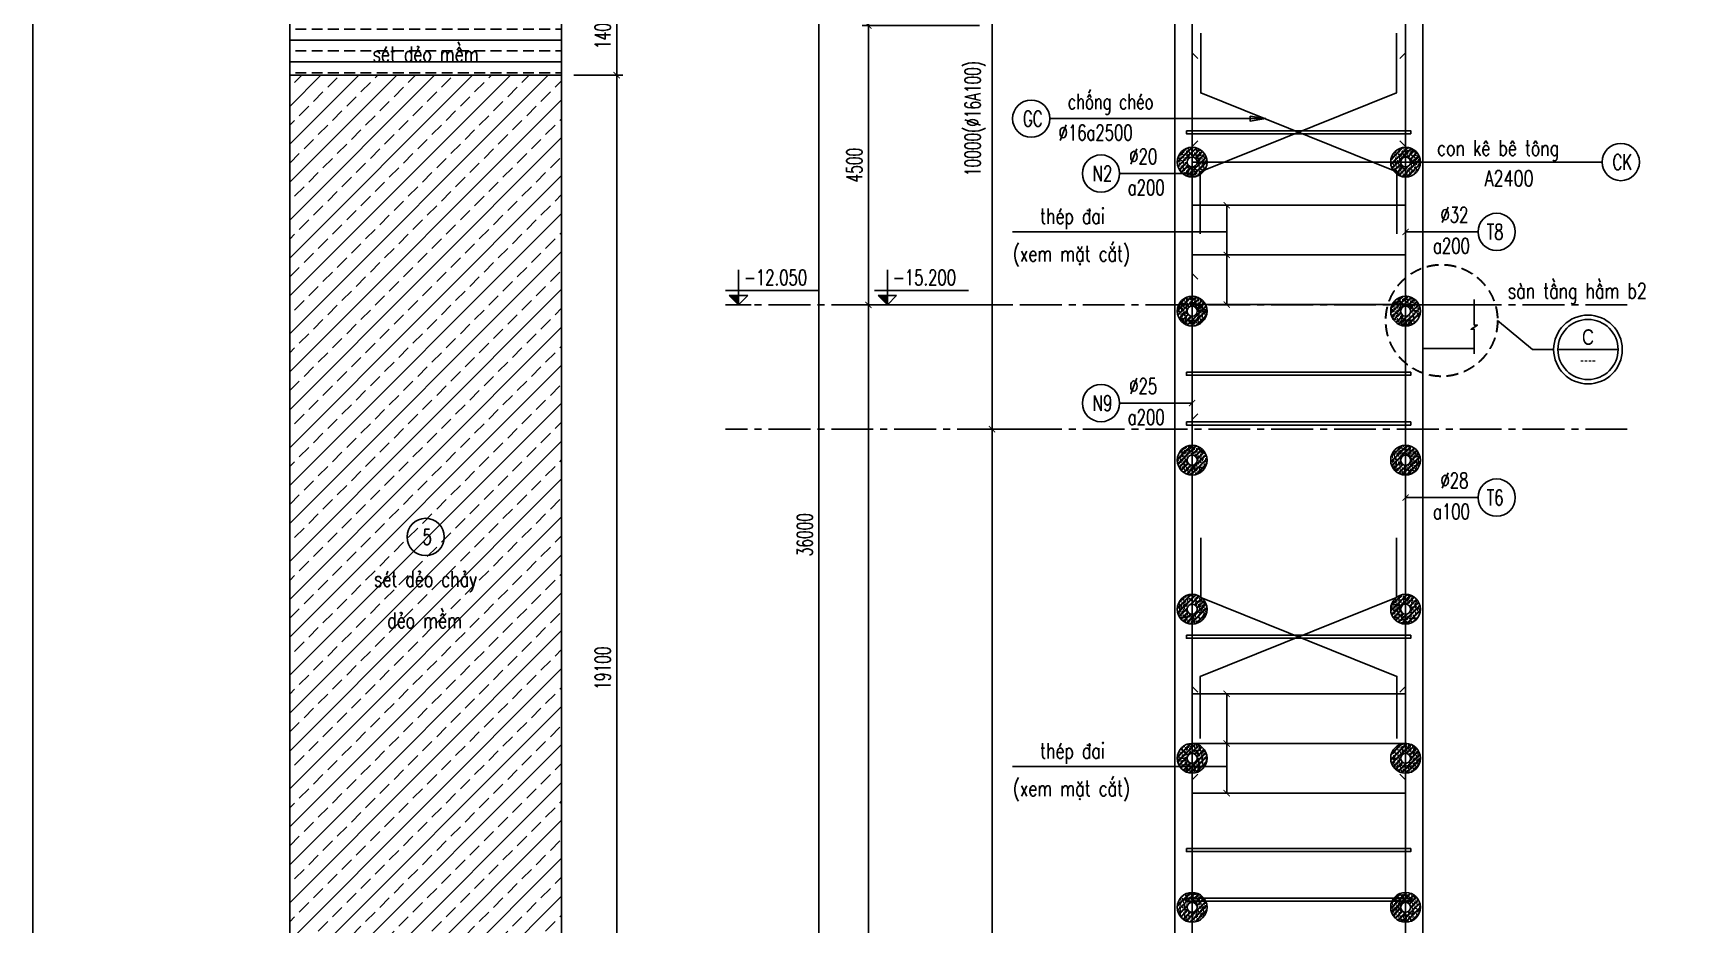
# Model space of a CAD drawing. Header units: millimetres. Extents: x -143483 to 1166745, y -1448440 to -1202244.
# Drawn here: x -138866 to -112354, y -1239751 to -1225402 of the extents above; entities that cross this region are included whole.
import ezdxf
from ezdxf.enums import TextEntityAlignment as Align

# ---------------------------------------------------------------- set-up
doc = ezdxf.new("R2010")
doc.units = ezdxf.units.MM
doc.header["$LTSCALE"] = 30
doc.header["$PDMODE"] = 3
doc.linetypes.add('CENTER2', pattern=[1.125, 0.75, -0.125, 0.125, -0.125])
doc.linetypes.add('DASHED', pattern=[19.049999999999997, 12.7, -6.349999999999999])
doc.layers.get('0').update_dxf_attribs({"lineweight": 9})
doc.layers.get('Defpoints').update_dxf_attribs({"lineweight": 9})
for name, color, linetype in [('ccu11-Chidan', 9, 'Continuous'), ('ccu11-Cotthep', 9, 'Continuous'), ('ccu11-Dim', 8, 'Continuous'), ('ccu11-Hatch', 8, 'Continuous'), ('ccu11-Manh', 8, 'Continuous'), ('ccu11-Text', 31, 'Continuous'), ('ccu11-Thay', 7, 'Continuous'), ('ccu11-Thep', 4, 'Continuous'), ('ccu11-Thepdai', 6, 'Continuous'), ('ccu11-Truc', 13, 'CENTER2')]:
    doc.layers.add(name, color=color, linetype=linetype)
doc.layers.add('ccu11-Khuat', color=9, linetype='DASHED', lineweight=30)
doc.styles.add('ccu11-dim', font='vnsimli.shx', dxfattribs={"width": 0.65, "bigfont": 'bigfont.shx'})
doc.styles.add('ccu11-VnAvantH', font='VHAVAN.TTF')
doc.styles.add('ccu11-vnsimli', font='vnsimli.shx', dxfattribs={"width": 0.8, "bigfont": 'vns.shx'})
doc.styles.add('ccu11-vnsimple', font='vnsimple.shx', dxfattribs={"bigfont": 'bigfont.shx'})
doc.styles.add('ccu11_simli', font='vnsimli.shx', dxfattribs={"width": 0.8})
doc.dimstyles.new('ccu11-100', dxfattribs={"dimscale": 100, "dimtxt": 2.5, "dimasz": 1, "dimexe": 1, "dimexo": 2, "dimgap": 1, "dimtad": 1, "dimdec": 0, "dimdsep": 46, "dimtxsty": 'ccu11-dim', "dimblk": 'ARCHTICK', "dimcen": -1, "dimdle": 1, "dimclrd": 256, "dimclre": 256, "dimclrt": 3, "dimadec": 0, "dimazin": 2, "dimtfac": 0.1, "dimtdec": 0, "dimtmove": 0, "dimatfit": 1, "dimldrblk": 'ARCHTICK', "dimfxl": 0, "dimtvp": 0.8333333333333333, "dimtolj": 1, "dimtzin": 12, "dimarcsym": 0})
doc.dimstyles.new('ccu11-100(d12a200)', dxfattribs={"dimscale": 100, "dimtxt": 2.5, "dimasz": 1, "dimexe": 1, "dimexo": 2, "dimgap": 0.8, "dimtad": 1, "dimdec": 1, "dimdsep": 46, "dimtxsty": 'ccu11-dim', "dimblk": 'ARCHTICK', "dimcen": -1, "dimdle": 1, "dimclrd": 256, "dimclre": 256, "dimclrt": 3, "dimadec": 0, "dimazin": 2, "dimtfac": 0.1, "dimtdec": 1, "dimtmove": 0, "dimatfit": 1, "dimldrblk": 'ARCHTICK', "dimfxl": 0, "dimtvp": 0.8333333333333334, "dimtolj": 1, "dimtzin": 12, "dimarcsym": 0})
doc.dimstyles.new('ccu11-100(d16a100)', dxfattribs={"dimscale": 100, "dimtxt": 2.5, "dimasz": 1, "dimexe": 1, "dimexo": 2, "dimgap": 0.8, "dimtad": 1, "dimdec": 1, "dimdsep": 46, "dimtxsty": 'ccu11-dim', "dimblk": 'ARCHTICK', "dimcen": -1, "dimdle": 1, "dimclrd": 256, "dimclre": 256, "dimclrt": 3, "dimadec": 0, "dimazin": 2, "dimtfac": 0.1, "dimtdec": 1, "dimtmove": 0, "dimatfit": 1, "dimldrblk": 'ARCHTICK', "dimfxl": 0, "dimtvp": 0.8333333333333334, "dimtolj": 1, "dimtzin": 12, "dimarcsym": 0})

# ---------------------------------------------------------------- blocks, each defined once
blk = doc.blocks.new('_ARCHTICK')
at = {"color": 0, "linetype": 'ByBlock', "const_width": 0.15}
blk.add_lwpolyline([(-0.5, -0.5), (0.5, 0.5)], dxfattribs=at)
blk = doc.blocks.new('*D46')
at = {"layer": 'ccu11-Dim', "lineweight": -2, "transparency": 16777216}
for p, q in [((-125603.1423351806, -1215481.202675027), (-126303.1423351795, -1215481.202675027)), ((-126203.1423351795, -1251581.202675027), (-126203.1423351795, -1215381.202675027)), ((-125603.1423351806, -1251481.202675027), (-126303.1423351795, -1251481.202675027))]:
    blk.add_line(p, q, dxfattribs=at)
at = {"layer": 'Defpoints', "color": 0, "transparency": 16777216}
for p in [(-126203.1423351795, -1215481.202675027), (-125403.1423351806, -1215481.202675027), (-125403.1423351806, -1251481.202675027)]:
    blk.add_point(p, dxfattribs=at)
at = {"layer": 'ccu11-Dim', "lineweight": -2, "transparency": 16777216, "xscale": 100, "yscale": 100, "zscale": 100}
for p, rotation in [((-126203.1423351795, -1215481.202675027), 90), ((-126203.1423351795, -1251481.202675027), 270)]:
    blk.add_blockref('_ARCHTICK', p, dxfattribs=dict(at, rotation=rotation))
at = {"layer": 'ccu11-Dim', "color": 3, "transparency": 16777216, "insert": (-126428.1423351798, -1233481.202675026), "char_height": 250, "attachment_point": 5, "rotation": 90, "style": 'ccu11-dim'}
blk.add_mtext('\\A1;36000', dxfattribs=at)
blk = doc.blocks.new('SHD')
at = {"layer": 'ccu11-Cotthep'}
blk.add_circle((300, 0), 300, dxfattribs=at)
at = {"layer": 'ccu11-Cotthep', "color": 31, "style": 'ccu11_simli', "width": 0.8}
blk.add_attdef('DK', text='', height=250, dxfattribs=at).set_placement((-100.868334879633, 65.02331899106503), align=Align.BOTTOM_RIGHT)
blk.add_attdef('KH', text='', height=250, dxfattribs=at).set_placement((300, 0), align=Align.MIDDLE)
blk.add_attdef('KC', text='', height=250, dxfattribs=at).set_placement((-100.868334879633, -142.4281323062023), align=Align.TOP_RIGHT)
blk = doc.blocks.new('*D53')
at = {"layer": 'ccu11-Dim', "lineweight": -2, "transparency": 16777216}
for p, q in [((-123188.1524786315, -1229781.202675028), (-125503.1423351803, -1229781.202675028)), ((-125403.1423351803, -1251581.202675027), (-125403.1423351803, -1229681.202675028)), ((-123188.1524786315, -1251481.202675027), (-125503.1423351803, -1251481.202675027))]:
    blk.add_line(p, q, dxfattribs=at)
at = {"layer": 'Defpoints', "color": 0, "transparency": 16777216}
for p in [(-125403.1423351803, -1229781.202675028), (-122988.1524786315, -1229781.202675028), (-122988.1524786315, -1251481.202675027)]:
    blk.add_point(p, dxfattribs=at)
at = {"layer": 'ccu11-Dim', "lineweight": -2, "transparency": 16777216, "xscale": 100, "yscale": 100, "zscale": 100}
for p, rotation in [((-125403.1423351803, -1229781.202675028), 90), ((-125403.1423351803, -1251481.202675027), 270)]:
    blk.add_blockref('_ARCHTICK', p, dxfattribs=dict(at, rotation=rotation))
at = {"layer": 'ccu11-Dim', "color": 3, "transparency": 16777216, "insert": (-125628.1423351806, -1240631.202675027), "char_height": 250, "attachment_point": 5, "rotation": 90, "style": 'ccu11-dim'}
blk.add_mtext('\\A1;21700', dxfattribs=at)
blk = doc.blocks.new('con ke bt')
at = {"layer": 'ccu11-Hatch'}
h = blk.add_hatch(dxfattribs=at)
h.set_pattern_fill('VATLIEU04', color=256, scale=15, pattern_type=2)
h.set_pattern_definition([(49.99999999999999, (0, 0), (107.589027390113, -9.412820247389266), [11.25, -123.75]), (355, (0, 0), (-20.81270004195, 112.8288200550018), [9, -99]), (100.4514, (8.965752, -0.7844009999999999), (86.77640725710323, 103.415931309143), [9.5610285, -105.1713168]), (46.18420000000001, (0, 30), (160.0861572938467, -24.82785214935271), [16.875, -185.625]), (96.6356, (13.34051175, 27.93100395), (140.1994058323055, 146.1176806350663), [14.3415432, -157.75695]), (351.1842, (0, 30), (140.1992917700441, 146.1177901387987), [13.5, -148.5]), (21, (15, 22.5), (89.53605781776925, -60.39283359980082), [11.25, -123.75]), (326.0000000000001, (15, 22.5), (36.49729978823726, 108.772506757028), [9, -99]), (71.4514, (22.46133495, 17.4672591), (126.0333942872235, 48.37957450649286), [9.5610285, -105.1713168]), (37.50000000000001, (0, 0), (1.8239782975936, 49.93407807469672), [0, -97.8, 0, -100.5, 0, -99.375]), (7.499999999999999, (0, 0), (39.46043061632229, 59.16175678235403), [0, -57.3, 0, -95.55, 0, -37.875]), (327.5, (-33.45, 0), (80.07336542586135, -3.383230760156963), [0, -37.5, 0, -117, 0, -155.25]), (317.5, (-48.45, 0), (87.47792540135794, 15.01574734984766), [0, -48.75, 0, -77.69999999999999, 0, -110.25]), (45, (0, 0), (-45.07805730064241, 45.07805730064241), []), (45, (0, 18.375), (-45.07805730064241, 45.07805730064241), [])])
h.paths.add_polyline_path([(-279.9999999989367, 9.313225746154785e-10, 1), (280.0000000061545, 9.313225746154785e-10, 1)])
h.paths.add_polyline_path([(93.33333333779075, 9.313225746154785e-10, -1), (-93.333333330573, 9.313225746154785e-10, -1)], flags=16)
at = {"layer": 'ccu11-Thay', "ltscale": 10000}
for radius in [280.0000000025456, 93.33333333418187]:
    blk.add_circle((3.608874976634979e-09, 9.313225746154785e-10), radius, dxfattribs=at)
blk = doc.blocks.new('ct-ve')
at = {"layer": 'ccu11-Chidan', "color": 7}
blk.add_lwpolyline([(484.4764233339447, 7.275957614183426e-12), (-484.4764233339301, 7.275957614183426e-12)], dxfattribs=at)
at = {"layer": 'ccu11-Chidan', "color": 9}
blk.add_circle((0, 0), 553.3879754675581, dxfattribs=at)
at = {"layer": 'ccu11-Chidan', "color": 3}
blk.add_circle((0, 0), 484.4764233339447, dxfattribs=at)
at = {"layer": 'ccu11-Chidan', "color": 7, "style": 'ccu11-VnAvantH', "width": 0.8}
blk.add_attdef('B', text='', height=250, dxfattribs=at).set_placement((7.275957614183426e-12, 7.275957614183426e-12), align=Align.BOTTOM_CENTER)
blk.add_attdef('B', text='', height=180, dxfattribs=at).set_placement((7.275957614183426e-12, -75.64738891860907), align=Align.TOP_CENTER)
blk = doc.blocks.new('*D57')
at = {"layer": 'ccu11-Dim', "lineweight": -2, "transparency": 16777216}
for p, q in [((-129459.0730848627, -1226181.202675027), (-129459.0730848627, -1224581.202675027)), ((-130146.9552115776, -1224681.202675027), (-129359.0730848627, -1224681.202675027)), ((-130146.9552115976, -1226081.202675027), (-129359.0730848627, -1226081.202675027))]:
    blk.add_line(p, q, dxfattribs=at)
at = {"layer": 'Defpoints', "color": 0, "transparency": 16777216}
for p in [(-130346.9552115776, -1224681.202675027), (-129459.0730848627, -1224681.202675027), (-130346.9552115976, -1226081.202675027)]:
    blk.add_point(p, dxfattribs=at)
at = {"layer": 'ccu11-Dim', "lineweight": -2, "transparency": 16777216, "xscale": 100, "yscale": 100, "zscale": 100}
for p, rotation in [((-129459.0730848627, -1224681.202675027), 90), ((-129459.0730848627, -1226081.202675027), 270)]:
    blk.add_blockref('_ARCHTICK', p, dxfattribs=dict(at, rotation=rotation))
at = {"layer": 'ccu11-Dim', "color": 3, "transparency": 16777216, "insert": (-129684.0730848625, -1225381.202675027), "char_height": 250, "attachment_point": 5, "rotation": 90, "style": 'ccu11-dim'}
blk.add_mtext('\\A1;1400', dxfattribs=at)
blk = doc.blocks.new('*D58')
at = {"layer": 'ccu11-Dim', "lineweight": -2, "transparency": 16777216}
for p, q in [((-130146.9552115776, -1226081.202675027), (-129359.0730848627, -1226081.202675027)), ((-129459.0730848627, -1245281.202675027), (-129459.0730848627, -1225981.202675027)), ((-130146.9552115776, -1245181.202675027), (-129359.0730848627, -1245181.202675027))]:
    blk.add_line(p, q, dxfattribs=at)
at = {"layer": 'Defpoints', "color": 0, "transparency": 16777216}
for p in [(-130346.9552115776, -1226081.202675027), (-129459.0730848627, -1226081.202675027), (-130346.9552115776, -1245181.202675027)]:
    blk.add_point(p, dxfattribs=at)
at = {"layer": 'ccu11-Dim', "lineweight": -2, "transparency": 16777216, "xscale": 100, "yscale": 100, "zscale": 100}
for p, rotation in [((-129459.0730848627, -1226081.202675027), 90), ((-129459.0730848627, -1245181.202675027), 270)]:
    blk.add_blockref('_ARCHTICK', p, dxfattribs=dict(at, rotation=rotation))
at = {"layer": 'ccu11-Dim', "color": 3, "transparency": 16777216, "insert": (-129684.0730848625, -1235631.202675027), "char_height": 250, "attachment_point": 5, "rotation": 90, "style": 'ccu11-dim'}
blk.add_mtext('\\A1;19100', dxfattribs=at)
blk = doc.blocks.new('ccu11-cotcaodo1')
at = {"layer": 'ccu11-Chidan'}
for p, q in [((0, 0), (0, 564.8529251768487)), ((-205.9214478740468, 0), (205.9214478740468, 0)), ((-205.6648911382072, 230.1100894056726), (1309.068408675259, 230.1100894056726)), ((-149.6532192514278, 149.6532192513114), (149.6532192514278, 149.6532192513114)), ((0, 0), (-149.6532192514278, 149.6532192513114)), ((0, 0), (149.6532192514278, 149.6532192513114))]:
    blk.add_line(p, q, dxfattribs=at)
blk.add_solid([(-149.6532192514278, 149.6532192513114), (0, 149.6532192513114), (0, 0)], dxfattribs=at)
at = {"layer": 'ccu11-Chidan', "color": 31, "ltscale": 10, "style": 'ccu11-vnsimli', "width": 0.8}
blk.add_attdef('%%P0.000', text='', height=252.5338415276201, dxfattribs=at).set_placement((597.3919448005034, 441.2084522132063), align=Align.MIDDLE_CENTER)
blk = doc.blocks.new('*D1074')
at = {"layer": 'ccu11-Dim', "lineweight": -2, "transparency": 16777216}
for p, q in [((-122460.8405851171, -1221781.202675027), (-123510.0262462354, -1221781.202675027)), ((-123410.0262462354, -1221681.202675027), (-123410.0262462354, -1231881.202675026)), ((-122460.8405851171, -1231781.202675026), (-123510.0262462354, -1231781.202675026))]:
    blk.add_line(p, q, dxfattribs=at)
at = {"layer": 'Defpoints', "color": 0, "transparency": 16777216}
for p in [(-122260.8405851171, -1221781.202675027), (-123410.0262462354, -1231781.202675026), (-122260.8405851171, -1231781.202675026)]:
    blk.add_point(p, dxfattribs=at)
at = {"layer": 'ccu11-Dim', "lineweight": -2, "transparency": 16777216, "xscale": 100, "yscale": 100, "zscale": 100}
for p, rotation in [((-123410.0262462354, -1221781.202675027), 90), ((-123410.0262462354, -1231781.202675026), 270)]:
    blk.add_blockref('_ARCHTICK', p, dxfattribs=dict(at, rotation=rotation))
at = {"layer": 'ccu11-Dim', "color": 3, "transparency": 16777216, "insert": (-123680.5024367119, -1226781.202675026), "char_height": 250, "attachment_point": 5, "rotation": 90, "style": 'ccu11-dim'}
blk.add_mtext('\\A1;10000(`16A100)', dxfattribs=at)
blk = doc.blocks.new('*D1075')
at = {"layer": 'ccu11-Dim', "lineweight": -2, "transparency": 16777216}
for p, q in [((-123410.0262462355, -1231681.202675026), (-123410.0262462355, -1251581.202675027)), ((-122460.8405851171, -1231781.202675026), (-123510.0262462355, -1231781.202675026)), ((-122460.8405851171, -1251481.202675027), (-123510.0262462355, -1251481.202675027))]:
    blk.add_line(p, q, dxfattribs=at)
at = {"layer": 'Defpoints', "color": 0, "transparency": 16777216}
for p in [(-122260.8405851171, -1231781.202675026), (-123410.0262462355, -1251481.202675027), (-122260.8405851171, -1251481.202675027)]:
    blk.add_point(p, dxfattribs=at)
at = {"layer": 'ccu11-Dim', "lineweight": -2, "transparency": 16777216, "xscale": 100, "yscale": 100, "zscale": 100}
for p, rotation in [((-123410.0262462355, -1231781.202675026), 90), ((-123410.0262462355, -1251481.202675027), 270)]:
    blk.add_blockref('_ARCHTICK', p, dxfattribs=dict(at, rotation=rotation))
at = {"layer": 'ccu11-Dim', "color": 3, "transparency": 16777216, "insert": (-123680.502436712, -1241631.202675026), "char_height": 250, "attachment_point": 5, "rotation": 90, "style": 'ccu11-dim'}
blk.add_mtext('\\A1;19700(`12A200)', dxfattribs=at)
blk = doc.blocks.new('*D4402')
at = {"layer": 'ccu11-Dim', "lineweight": -2, "transparency": 16777216}
for p, q in [((-123610.0262462355, -1225281.202675027), (-125503.1423351808, -1225281.202675027)), ((-125403.1423351808, -1225181.202675027), (-125403.1423351808, -1229881.202675028)), ((-123610.0262462355, -1229781.202675028), (-125503.1423351808, -1229781.202675028))]:
    blk.add_line(p, q, dxfattribs=at)
at = {"layer": 'Defpoints', "color": 0, "transparency": 16777216}
for p in [(-123410.0262462355, -1225281.202675027), (-125403.1423351808, -1229781.202675028), (-123410.0262462355, -1229781.202675028)]:
    blk.add_point(p, dxfattribs=at)
at = {"layer": 'ccu11-Dim', "lineweight": -2, "transparency": 16777216, "xscale": 100, "yscale": 100, "zscale": 100}
for p, rotation in [((-125403.1423351808, -1225281.202675027), 90), ((-125403.1423351808, -1229781.202675028), 270)]:
    blk.add_blockref('_ARCHTICK', p, dxfattribs=dict(at, rotation=rotation))
at = {"layer": 'ccu11-Dim', "color": 3, "transparency": 16777216, "insert": (-125628.1423351812, -1227531.202675027), "char_height": 250, "attachment_point": 5, "rotation": 90, "style": 'ccu11-dim'}
blk.add_mtext('\\A1;4500', dxfattribs=at)

msp = doc.modelspace()

# ---------------------------------------------------------------- hatches: boundary and pattern name
at = {"layer": 'ccu11-Hatch'}
h = msp.add_hatch(dxfattribs=at)
h.set_pattern_fill('BRASS', color=256, scale=55)
h.set_pattern_definition([(0, (0, 0), (0, 349.25), []), (0, (0, 174.625), (0, 349.25), [174.625, -87.3125])])
h.paths.add_polyline_path([(-134728.5697795259, -1224681.202675027), (-130346.9552115776, -1224681.202675027), (-130346.9552115776, -1226081.202675027), (-134728.5697795259, -1226081.202675027)])
h = msp.add_hatch(dxfattribs=at)
h.set_pattern_fill('ANSI33', color=256, scale=68)
h.set_pattern_definition([(45, (0, 0), (-305.3287081163512, 305.3287081163512), []), (45, (305.32884, 0), (-305.3287081163512, 305.3287081163512), [215.9, -107.95])])
h.paths.add_polyline_path([(-134728.569779516, -1226081.202675027), (-130346.9552115776, -1226081.202675027), (-130346.9552115776, -1245181.202675027), (-134728.569779516, -1245181.202675027)])

# ---------------------------------------------------------------- linework, layer by layer
at = {"layer": 'ccu11-Chidan'}
msp.add_lwpolyline([(-114360.0135657612, -1230499.325571796), (-114699.57186877, -1230499.325571796), (-115264.5053668692, -1230032.322556255)], dxfattribs=at)
at = {"layer": 'ccu11-Khuat', "ltscale": 0.5}
msp.add_circle((-116164.5053668692, -1230032.322556255), 900, dxfattribs=at)
at = {"layer": 'ccu11-Manh', "ltscale": 10000}
msp.add_lwpolyline([(-115639.0380625481, -1229696.544344469), (-115639.0380625481, -1230106.649071202), (-115588.635819214, -1230106.649071202), (-115689.4403058821, -1230173.852062314), (-115639.0380625481, -1230173.852062314), (-115639.038062548, -1230566.544344469)], dxfattribs=at)
at = {"layer": 'ccu11-Thay'}
for p, q in [((-120465.9974709637, -1215481.202675026), (-120465.9974709634, -1251481.202675026)), ((-116465.9974709646, -1215481.202675026), (-116465.9974709646, -1251481.202675026)), ((-134728.5697795259, -1226081.202675027), (-130346.9552115976, -1226081.202675027)), ((-116465.9974709648, -1229781.202675027), (-115639.0380625479, -1229781.202675027)), ((-116465.9974709648, -1230481.202675027), (-115639.038062548, -1230481.202675027))]:
    msp.add_line(p, q, dxfattribs=at)
for points in [[(-138866.4313489654, -1209769.093425452), (-46466.42827926346, -1209769.093425452), (-46466.42827926346, -1275109.095596169), (-138866.4313489654, -1275109.095596169)], [(-138866.431348966, -1209769.093425453), (-46466.42827926346, -1209769.093425453), (-46466.42827926346, -1275109.095596171), (-138866.431348966, -1275109.095596171)], [(-138866.4313489654, -1209769.093425453), (-46466.42827926346, -1209769.093425453), (-46466.42827926346, -1275109.095596171), (-138866.4313489654, -1275109.095596171)], [(-134728.5697795259, -1224681.202675027), (-130346.9552115776, -1224681.202675027), (-130346.9552115776, -1226081.202675027), (-134728.5697795259, -1226081.202675027)], [(-134728.569779516, -1226081.202675027), (-130346.9552115776, -1226081.202675027), (-130346.9552115776, -1245181.202675027), (-134728.569779516, -1245181.202675027)]]:
    msp.add_lwpolyline(points, close=True, dxfattribs=at)
at = {"layer": 'ccu11-Thay', "linetype": 'Continuous'}
msp.add_lwpolyline([(-130346.9552115776, -1248781.202675027), (-134728.5697795158, -1248781.202675027), (-134728.569779516, -1215481.202675027), (-130346.9552115776, -1215481.202675027)], close=True, dxfattribs=at)
at = {"layer": 'ccu11-Thep', "ltscale": 10000}
for p, q in [((-120185.9967772283, -1225722.845584689), (-120095.4680129738, -1225813.374348943)), ((-116745.9981647001, -1225722.845584689), (-116836.5269289545, -1225813.374348943)), ((-120185.9963343859, -1227227.867676764), (-120095.4675701314, -1227137.33891251)), ((-116745.9986075425, -1227227.867676764), (-116836.5273717969, -1227137.33891251)), ((-120185.9963343859, -1229277.867410626), (-120095.4675701314, -1229368.39617488)), ((-120185.9963343859, -1230077.867410626), (-120095.4675701314, -1229987.338646372)), ((-120185.9969234807, -1231627.867410626), (-120095.4681592263, -1231537.338646372)), ((-120185.9967772283, -1235927.867676764), (-120095.4680129738, -1236018.396441018)), ((-116745.9981647001, -1235927.867676764), (-116836.5269289545, -1236018.396441018)), ((-120185.9963343859, -1237427.867676764), (-120095.4675701314, -1237337.33891251)), ((-116745.9986075425, -1237427.867676764), (-116836.5273717969, -1237337.33891251))]:
    msp.add_line(p, q, dxfattribs=at)
for points in [[(-120101.3122206651, -1251196.518640664), (-120185.9962550275, -1251281.202675026), (-120185.9974709623, -1215531.244017667), (-120095.4687067079, -1215621.772781921)], [(-116830.6827212619, -1251196.518640664), (-116745.9986868994, -1251281.202675026), (-116745.9974709646, -1215531.244017667), (-116836.5262352191, -1215621.772781921)]]:
    msp.add_lwpolyline(points, dxfattribs=at)
at = {"layer": 'ccu11-Thep'}
for points in [[(-120053.7545281374, -1228638.914883108), (-120053.7545281374, -1227638.689997354), (-116893.7545281383, -1226366.764076967), (-116893.7545281383, -1225407.002571083)], [(-116885.9974709644, -1228638.914883108), (-116885.9974709644, -1227638.689997354), (-120045.9974709635, -1226366.764076967), (-120045.9974709635, -1225407.002571083)], [(-120053.7545281374, -1236763.316208407), (-120053.7545281374, -1235763.091322653), (-116893.7545281383, -1234491.165402266), (-116893.7545281383, -1233531.403896382)], [(-116885.9974709644, -1236763.316208407), (-116885.9974709644, -1235763.091322653), (-120045.9974709635, -1234491.165402266), (-120045.9974709635, -1233531.403896382)]]:
    msp.add_lwpolyline(points, dxfattribs=at)
at = {"layer": 'ccu11-Thep', "color": 3}
for points in [[(-120277.8801969189, -1226976.037400303), (-116661.8718021828, -1226976.037400303), (-116661.8718021828, -1227025.235995169), (-120277.8801969189, -1227025.235995169)], [(-120277.8801969189, -1230865.834960323), (-116661.8718021828, -1230865.834960323), (-116661.8718021828, -1230915.033555188), (-120277.8801969189, -1230915.033555188)], [(-120277.8801969189, -1231665.834960322), (-116661.8718021828, -1231665.834960322), (-116661.8718021828, -1231715.033555188), (-120277.8801969189, -1231715.033555188)], [(-120277.8801969189, -1235100.438725601), (-116661.8718021828, -1235100.438725601), (-116661.8718021828, -1235149.637320467), (-120277.8801969189, -1235149.637320467)], [(-120277.8801969189, -1238535.04249088), (-116661.8718021828, -1238535.04249088), (-116661.8718021828, -1238584.241085746), (-120277.8801969189, -1238584.241085746)], [(-120277.8801969189, -1239335.04249088), (-116661.8718021828, -1239335.04249088), (-116661.8718021828, -1239384.241085746), (-120277.8801969189, -1239384.241085746)]]:
    msp.add_lwpolyline(points, close=True, dxfattribs=at)
at = {"layer": 'ccu11-Thepdai'}
for p, q in [((-120185.9974709637, -1228174.689226382), (-116745.9974709646, -1228174.689226382)), ((-120185.9974709637, -1228974.689226382), (-116745.9974709646, -1228974.689226382)), ((-120185.9974709637, -1229774.689226382), (-116745.9974709646, -1229774.689226382)), ((-120185.9974709637, -1236042.339905674), (-116745.9974709646, -1236042.339905674)), ((-120185.9974709637, -1236842.339905674), (-116745.9974709646, -1236842.339905674)), ((-120185.9974709637, -1237642.339905674), (-116745.9974709646, -1237642.339905674))]:
    msp.add_line(p, q, dxfattribs=at)
at = {"layer": 'ccu11-Truc', "ltscale": 30}
for p, q in [((-113174.0051975261, -1229781.202675027), (-127703.1423351793, -1229781.202675027)), ((-113174.0051975261, -1231781.202675025), (-127703.1423351793, -1231781.202675025))]:
    msp.add_line(p, q, dxfattribs=at)

# ---------------------------------------------------------------- block references
at = {"layer": 'ccu11-Chidan'}
ref = msp.add_blockref('ccu11-cotcaodo1', (-127497.2208873053, -1229781.202675027), dxfattribs=at)
ref.add_attrib('%%P0.000', '-12.050', dxfattribs={"color": 31, "ltscale": 10, "height": 250, "style": 'ccu11-vnsimli', "width": 0.7}).set_placement((-126899.8289425048, -1229339.994222814), align=Align.MIDDLE_CENTER)
ref = msp.add_blockref('ccu11-cotcaodo1', (-125097.2208873066, -1229781.202675027), dxfattribs=at)
ref.add_attrib('%%P0.000', '-15.200', dxfattribs={"color": 31, "ltscale": 10, "height": 250, "style": 'ccu11-vnsimli', "width": 0.7}).set_placement((-124499.8289425061, -1229339.994222814), align=Align.MIDDLE_CENTER)
ref = msp.add_blockref('ct-ve', (-113806.6255902934, -1230499.325571796), dxfattribs=at)
ref.add_attrib('B', 'c', dxfattribs={"color": 7, "height": 250, "style": 'ccu11-VnAvantH', "width": 0.8}).set_placement((-113806.6255902934, -1230499.325571796), align=Align.BOTTOM_CENTER)
ref.add_attrib('B', '----', dxfattribs={"color": 31, "height": 180, "style": 'ccu11-VnAvantH', "width": 0.8}).set_placement((-113806.6255902934, -1230574.972960715), align=Align.TOP_CENTER)
at = {"layer": 'ccu11-Cotthep'}
ref = msp.add_blockref('SHD', (-122478.9095156196, -1226781.998658289), dxfattribs=dict(at, xscale=-1))
ref.add_attrib('KH', 'GC', dxfattribs={"color": 31, "height": 250, "style": 'ccu11-vnsimple', "width": 0.7}).set_placement((-122753.9095156187, -1226781.998658289), align=Align.MIDDLE_CENTER)
ref.add_attrib('KC', '`16a2500', dxfattribs={"color": 31, "height": 250, "style": 'ccu11-vnsimple', "width": 0.7}).set_placement((-121740.5730511455, -1226881.998658289), align=Align.TOP_CENTER)
ref.add_attrib('DK', 'chèng chÐo', dxfattribs={"color": 31, "height": 250, "style": 'ccu11-vnsimli', "width": 0.7}).set_placement((-121498.9063844788, -1226706.998658289), align=Align.BOTTOM_CENTER)
ref = msp.add_blockref('SHD', (-112977.786136478, -1227481.202675026), dxfattribs=dict(at, xscale=-1))
ref.add_attrib('KH', 'CK', dxfattribs={"color": 31, "height": 250, "style": 'ccu11-vnsimple', "width": 0.7}).set_placement((-113252.7861364776, -1227481.202675026), align=Align.MIDDLE_CENTER)
ref = msp.add_blockref('SHD', (-121354.0907346616, -1227665.796154275), dxfattribs=dict(at, xscale=-1))
ref.add_attrib('KH', 'N2', dxfattribs={"color": 31, "height": 250, "style": 'ccu11-vnsimple', "width": 0.7}).set_placement((-121629.0907346607, -1227665.796154275), align=Align.MIDDLE_CENTER)
ref.add_attrib('KC', 'a200', dxfattribs={"color": 31, "height": 250, "style": 'ccu11-vnsimple', "width": 0.7}).set_placement((-120925.5104523006, -1227765.796154275), align=Align.TOP_CENTER)
ref.add_attrib('DK', '`20', dxfattribs={"color": 31, "height": 250, "style": 'ccu11-vnsimple', "width": 0.7}).set_placement((-120973.3074693831, -1227590.796154275), align=Align.BOTTOM_CENTER)
ref = msp.add_blockref('SHD', (-115577.9042072665, -1228604.696504216), dxfattribs=at)
ref.add_attrib('KH', 'T8', dxfattribs={"color": 31, "height": 250, "style": 'ccu11-vnsimple', "width": 0.7}).set_placement((-115302.9042072674, -1228604.696504216), align=Align.MIDDLE_CENTER)
ref.add_attrib('KC', 'a200', dxfattribs={"color": 31, "height": 250, "style": 'ccu11-vnsimple', "width": 0.7}).set_placement((-116006.4844896275, -1228704.696504216), align=Align.TOP_CENTER)
ref.add_attrib('DK', '`32', dxfattribs={"color": 31, "height": 250, "style": 'ccu11-vnsimple', "width": 0.7}).set_placement((-115958.6874725451, -1228529.696504216), align=Align.BOTTOM_CENTER)
ref = msp.add_blockref('SHD', (-121354.0907346616, -1231363.201276907), dxfattribs=dict(at, xscale=-1))
ref.add_attrib('KH', 'N9', dxfattribs={"color": 31, "height": 250, "style": 'ccu11-vnsimple', "width": 0.7}).set_placement((-121629.0907346607, -1231363.201276907), align=Align.MIDDLE_CENTER)
ref.add_attrib('KC', 'a200', dxfattribs={"color": 31, "height": 250, "style": 'ccu11-vnsimple', "width": 0.7}).set_placement((-120925.5104523006, -1231463.201276907), align=Align.TOP_CENTER)
ref.add_attrib('DK', '`25', dxfattribs={"color": 31, "height": 250, "style": 'ccu11-vnsimple', "width": 0.7}).set_placement((-120973.3074693831, -1231288.201276907), align=Align.BOTTOM_CENTER)
ref = msp.add_blockref('SHD', (-115577.9042072665, -1232883.603018803), dxfattribs=at)
ref.add_attrib('KH', 'T6', dxfattribs={"color": 31, "height": 250, "style": 'ccu11-vnsimple', "width": 0.7}).set_placement((-115302.9042072674, -1232883.603018803), align=Align.MIDDLE_CENTER)
ref.add_attrib('KC', 'a100', dxfattribs={"color": 31, "height": 250, "style": 'ccu11-vnsimple', "width": 0.7}).set_placement((-116006.4844896275, -1232983.603018803), align=Align.TOP_CENTER)
ref.add_attrib('DK', '`28', dxfattribs={"color": 31, "height": 250, "style": 'ccu11-vnsimple', "width": 0.7}).set_placement((-115958.6874725451, -1232808.603018803), align=Align.BOTTOM_CENTER)
at = {"layer": 'ccu11-Manh', "xscale": 100, "yscale": 100, "zscale": 100, "rotation": 90}
for p in [(-119627.9974709636, -1228974.689226382), (-119627.9974709636, -1236842.339905674)]:
    msp.add_blockref('_ARCHTICK', p, dxfattribs=at)
at = {"layer": 'ccu11-Text', "xscale": 0.8571428571428571, "yscale": 0.8571428571428571, "zscale": 0.8571428571428571}
for p in [(-120185.9974709659, -1227481.202675027), (-116745.9974709665, -1227481.202675027), (-120185.9974709659, -1229880.960514417), (-116745.9974709665, -1229880.960514417), (-120185.9974709659, -1232281.202675027), (-116745.9974709665, -1232281.202675027), (-120185.9974709659, -1234681.202675027), (-116745.9974709665, -1234681.202675027), (-120185.9974709659, -1237081.202675027), (-116745.9974709665, -1237081.202675027), (-120185.9974709659, -1239481.202675027), (-116745.9974709665, -1239481.202675027)]:
    msp.add_blockref('con ke bt', p, dxfattribs=at)
at = {"layer": 'ccu11-Thay'}
ref = msp.add_blockref('SHD', (-132237.7624955519, -1233517.290924187), dxfattribs=dict(at, xscale=-1))
ref.add_attrib('KH', '5', dxfattribs={"layer": 'ccu11-Cotthep', "color": 31, "height": 250, "style": 'ccu11-vnsimple', "width": 0.7}).set_placement((-132512.762495551, -1233517.290924187), align=Align.MIDDLE_CENTER)

# ---------------------------------------------------------------- texts
at = {"layer": 'ccu11-Text', "style": 'ccu11-vnsimli', "width": 0.75}
for s, p in [('sÐt dÎo mÒm', (-132537.7624955617, -1225867.899519705)), ('sÐt dÎo ch¶y', (-132537.7624955519, -1234320.432299961)), ('dÎo mÒm', (-132554.2858151018, -1234985.939489911))]:
    msp.add_text(s, height=250, dxfattribs=at).set_placement(p, align=Align.CENTER)
for s, p in [(' con kª bª t«ng', (-116366.563504088, -1227379.228898681, -358959.8779518401)), (' A2400', (-115600.3822359197, -1227868.234326092, -358959.8779518401)), ('thÐp ®ai', (-122636.1736132334, -1228476.19985335, -538439.8169277603)), ('(xem mÆt c¾t)', (-123073.7318148908, -1229081.032604417, -538439.8169277603)), ('sµn tÇng hÇm b2', (-115098.6998789141, -1229679.309421646)), ('thÐp ®ai', (-122636.1736132334, -1237085.921600053, -538439.8169277603)), ('(xem mÆt c¾t)', (-123073.7318148908, -1237690.75435112, -538439.8169277603))]:
    msp.add_text(s, height=250, dxfattribs=at).set_placement(p)

# ---------------------------------------------------------------- dimensions: what is measured, and where the dimension line sits
at = {"layer": 'ccu11-Dim'}
dim = msp.add_linear_dim(base=(-126203.1423351795, -1215481.202675027), p1=(-125403.1423351805, -1251481.202675026), p2=(-125403.1423351805, -1215481.202675026), angle=90, dimstyle='ccu11-100', dxfattribs=at)
dim.commit()
dim.dimension.update_dxf_attribs({"geometry": '*D46', "text_midpoint": (-126203.1423351798, -1233481.202675026), "dimtype": 160})
for base, p1, p2, dimstyle, override, picture, middle in [((-123410.0262462354, -1231781.202675026), (-122260.8405851171, -1221781.202675026), (-122260.8405851171, -1231781.202675025), 'ccu11-100(d16a100)', {"dimpost": '(`16A100)'}, '*D1074', (-123680.5024367119, -1226781.202675026)), ((-125403.1423351808, -1229781.202675028), (-123410.0262462354, -1225281.202675027), (-123410.0262462354, -1229781.202675027), 'ccu11-100', {"dimtmove": 1}, '*D4402', (-125628.1423351812, -1227531.202675027)), ((-123410.0262462355, -1251481.202675027), (-122260.8405851171, -1231781.202675025), (-122260.8405851171, -1251481.202675026), 'ccu11-100(d12a200)', {"dimpost": '(`12A200)'}, '*D1075', (-123680.502436712, -1241631.202675026))]:
    dim = msp.add_linear_dim(base=base, p1=p1, p2=p2, angle=90, dimstyle=dimstyle, override=override, dxfattribs=at)
    dim.commit()
    dim.dimension.update_dxf_attribs({"geometry": picture, "text_midpoint": middle})
for base, p1, p2, angle, picture, middle in [((-129459.0730848627, -1224681.202675027), (-130346.9552115976, -1226081.202675027), (-130346.9552115776, -1224681.202675027), 270, '*D57', (-129684.0730848625, -1225381.202675027)), ((-129459.0730848627, -1226081.202675027), (-130346.9552115776, -1245181.202675027), (-130346.9552115776, -1226081.202675027), 270, '*D58', (-129684.0730848625, -1235631.202675027)), ((-125403.1423351803, -1229781.202675028), (-122988.1524786315, -1251481.202675026), (-122988.1524786315, -1229781.202675027), 90, '*D53', (-125628.1423351806, -1240631.202675027))]:
    dim = msp.add_linear_dim(base=base, p1=p1, p2=p2, angle=angle, dimstyle='ccu11-100', dxfattribs=at)
    dim.commit()
    dim.dimension.update_dxf_attribs({"geometry": picture, "text_midpoint": middle})

# ---------------------------------------------------------------- leaders
at = {"layer": 'ccu11-Hatch'}
msp.add_leader([(-119000.285809277, -1226781.99865829), (-122478.9095156196, -1226781.998658289)], dimstyle='ccu11-100', override={"dimasz": 2.5, "dimgap": 1, "dimtad": 0, "dimldrblk": 'ClosedBlank', "dimfxl": 3, "dimfxlon": 1, "dimtfill": 1, "dimarcsym": 1}, dxfattribs=at)
at = {"layer": 'ccu11-Manh'}
for points, override in [([(-120185.9967045526, -1227481.202711936), (-113577.786136478, -1227481.202673922)], {"dimtad": 0, "dimldrblk": 'None', "dimfxl": 3, "dimfxlon": 1, "dimtfill": 1, "dimarcsym": 1}), ([(-116745.9974709634, -1227481.202675026), (-113577.786136478, -1227481.202675026)], {"dimtad": 0, "dimldrblk": 'None', "dimfxl": 3, "dimfxlon": 1, "dimtfill": 1, "dimarcsym": 1}), ([(-120185.9974709636, -1227665.796154275), (-121354.0907346616, -1227665.796154275)], {"dimgap": 1, "dimtad": 0, "dimfxl": 3, "dimfxlon": 1, "dimtfill": 1, "dimarcsym": 1}), ([(-119627.9974709636, -1228174.689226382), (-119627.9974709636, -1228603.653692676), (-123079.0286159527, -1228603.653692676)], {"dimgap": 1, "dimtad": 0, "dimfxl": 3, "dimfxlon": 1, "dimtfill": 1, "dimarcsym": 1}), ([(-116745.9974709646, -1228604.696504216), (-115577.9042072665, -1228604.696504216)], {"dimgap": 1, "dimtad": 0, "dimfxl": 3, "dimfxlon": 1, "dimtfill": 1, "dimarcsym": 1}), ([(-119627.9974709636, -1229774.689226382), (-119627.9974709636, -1228603.653692676), (-123079.0286159527, -1228603.653692676)], {"dimgap": 1, "dimtad": 0, "dimfxl": 3, "dimfxlon": 1, "dimtfill": 1, "dimarcsym": 1}), ([(-120185.9974709636, -1231363.201276907), (-121354.0907346616, -1231363.201276907)], {"dimgap": 1, "dimtad": 0, "dimfxl": 3, "dimfxlon": 1, "dimtfill": 1, "dimarcsym": 1}), ([(-116745.9974709646, -1232883.603018803), (-115577.9042072665, -1232883.603018803)], {"dimgap": 1, "dimtad": 0, "dimfxl": 3, "dimfxlon": 1, "dimtfill": 1, "dimarcsym": 1}), ([(-119627.9974709636, -1236042.339905674), (-119627.9974709636, -1237213.37543938), (-123079.0286159526, -1237213.37543938)], {"dimgap": 1, "dimtad": 0, "dimfxl": 3, "dimfxlon": 1, "dimtfill": 1, "dimarcsym": 1}), ([(-119627.9974709636, -1237642.339905674), (-119627.9974709636, -1237213.37543938), (-123079.0286159526, -1237213.37543938)], {"dimgap": 1, "dimtad": 0, "dimfxl": 3, "dimfxlon": 1, "dimtfill": 1, "dimarcsym": 1})]:
    msp.add_leader(points, dimstyle='ccu11-100', override=override, dxfattribs=at)

doc.saveas('drawing.dxf')
